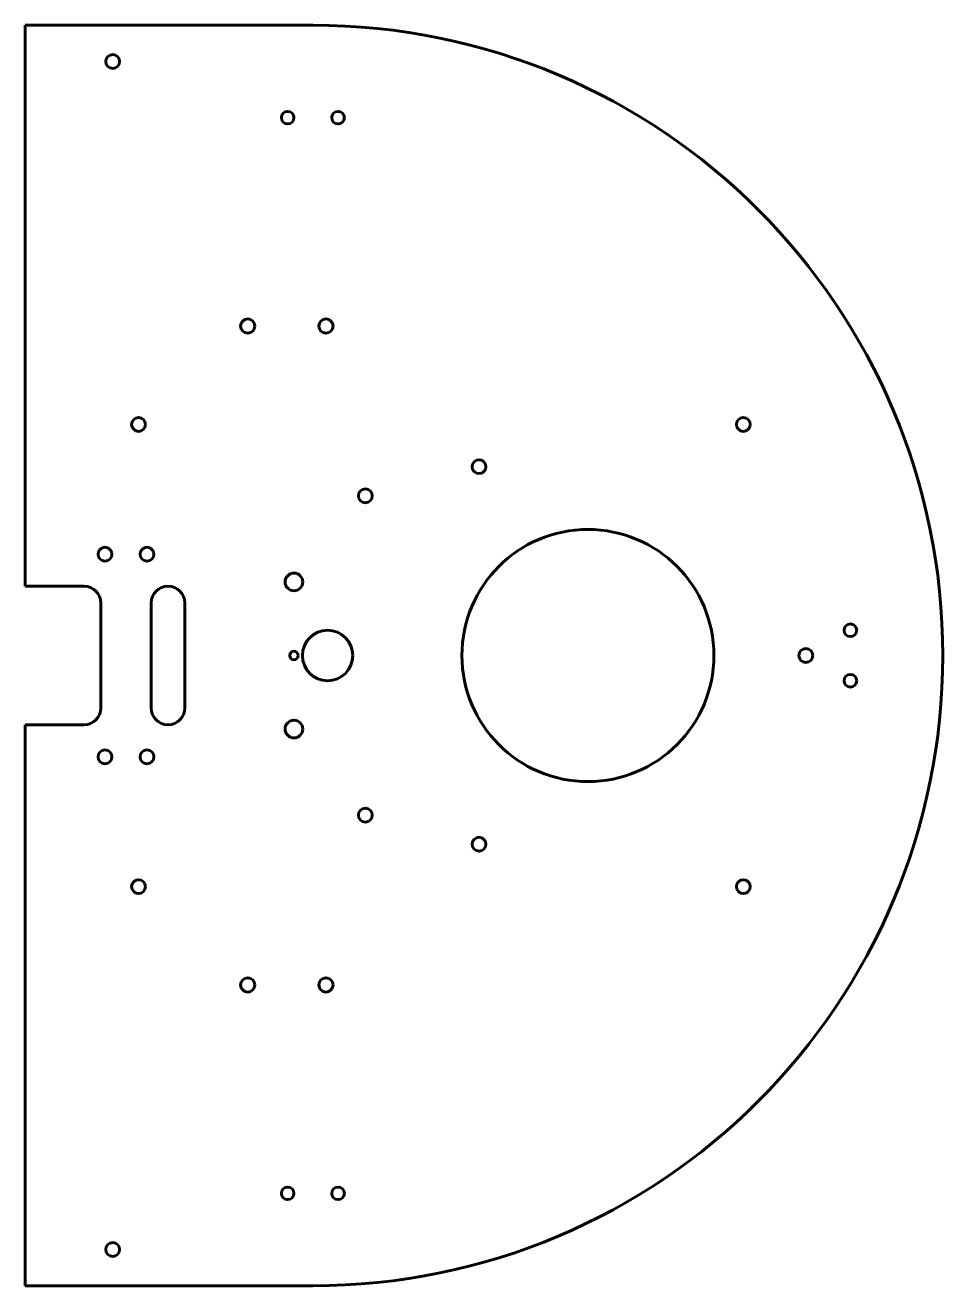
# Model space of a CAD drawing. Header units: millimetres. Extents: x 37 to 255, y 3 to 303.
import ezdxf

# ---------------------------------------------------------------- set-up
doc = ezdxf.new("R2010")
doc.units = ezdxf.units.MM
doc.linetypes.add('K5LT_BASIC', pattern=[0])
doc.layers.add('Системный слой (1)', color=251, linetype='Continuous', true_color=0x6c6c6c)

msp = doc.modelspace()

# ---------------------------------------------------------------- linework, layer by layer
at = {"layer": 'Системный слой (1)', "color": 150, "linetype": 'K5LT_BASIC', "lineweight": 60, "true_color": 0x0080ff}
for p, q in [((105.15, 302.76), (36.65, 302.76)), ((36.65, 169.26), (36.65, 302.76)), ((50.65, 169.26), (36.65, 169.26)), ((54.65, 140.26), (54.65, 165.26)), ((66.65, 165.26), (66.65, 140.26)), ((74.65, 140.26), (74.65, 165.26)), ((36.65, 136.26), (36.65, 2.76)), ((36.65, 136.26), (50.65, 136.26)), ((36.65, 2.76), (105.15, 2.76))]:
    msp.add_line(p, q, dxfattribs=at)
for centre, radius in [((57.49, 294.13), 1.65), ((99.15, 280.76), 1.5), ((111.15, 280.76), 1.5), ((89.64, 231.16), 1.7), ((108.26, 231.16), 1.7), ((63.65, 207.76), 1.65), ((207.65, 207.76), 1.65), ((144.72, 197.69), 1.65), ((117.65, 190.76), 1.65), ((170.65, 152.76), 30), ((55.65, 176.86), 1.65), ((65.65, 176.86), 1.65), ((100.65, 170.26), 2.1), ((233.15, 158.76), 1.5), ((108.65, 152.76), 6), ((100.65, 152.76), 1), ((222.53, 152.76), 1.65), ((233.15, 146.76), 1.5), ((100.65, 135.26), 2.1), ((55.65, 128.66), 1.65), ((65.65, 128.66), 1.65), ((117.65, 114.76), 1.65), ((144.72, 107.84), 1.65), ((63.65, 97.76), 1.65), ((207.65, 97.76), 1.65), ((89.64, 74.36), 1.7), ((108.26, 74.36), 1.7), ((99.15, 24.76), 1.5), ((111.15, 24.76), 1.5), ((57.49, 11.4), 1.65)]:
    msp.add_circle(centre, radius, dxfattribs=at)
for centre, radius, start, end in [((105.15, 152.76), 150, 270, 90), ((50.65, 165.26), 4, 0, 90), ((70.65, 165.26), 4, 0, 180), ((50.65, 140.26), 4, 270, 0), ((70.65, 140.26), 4, 180, 0)]:
    msp.add_arc(centre, radius, start, end, dxfattribs=at)

doc.saveas('drawing.dxf')
